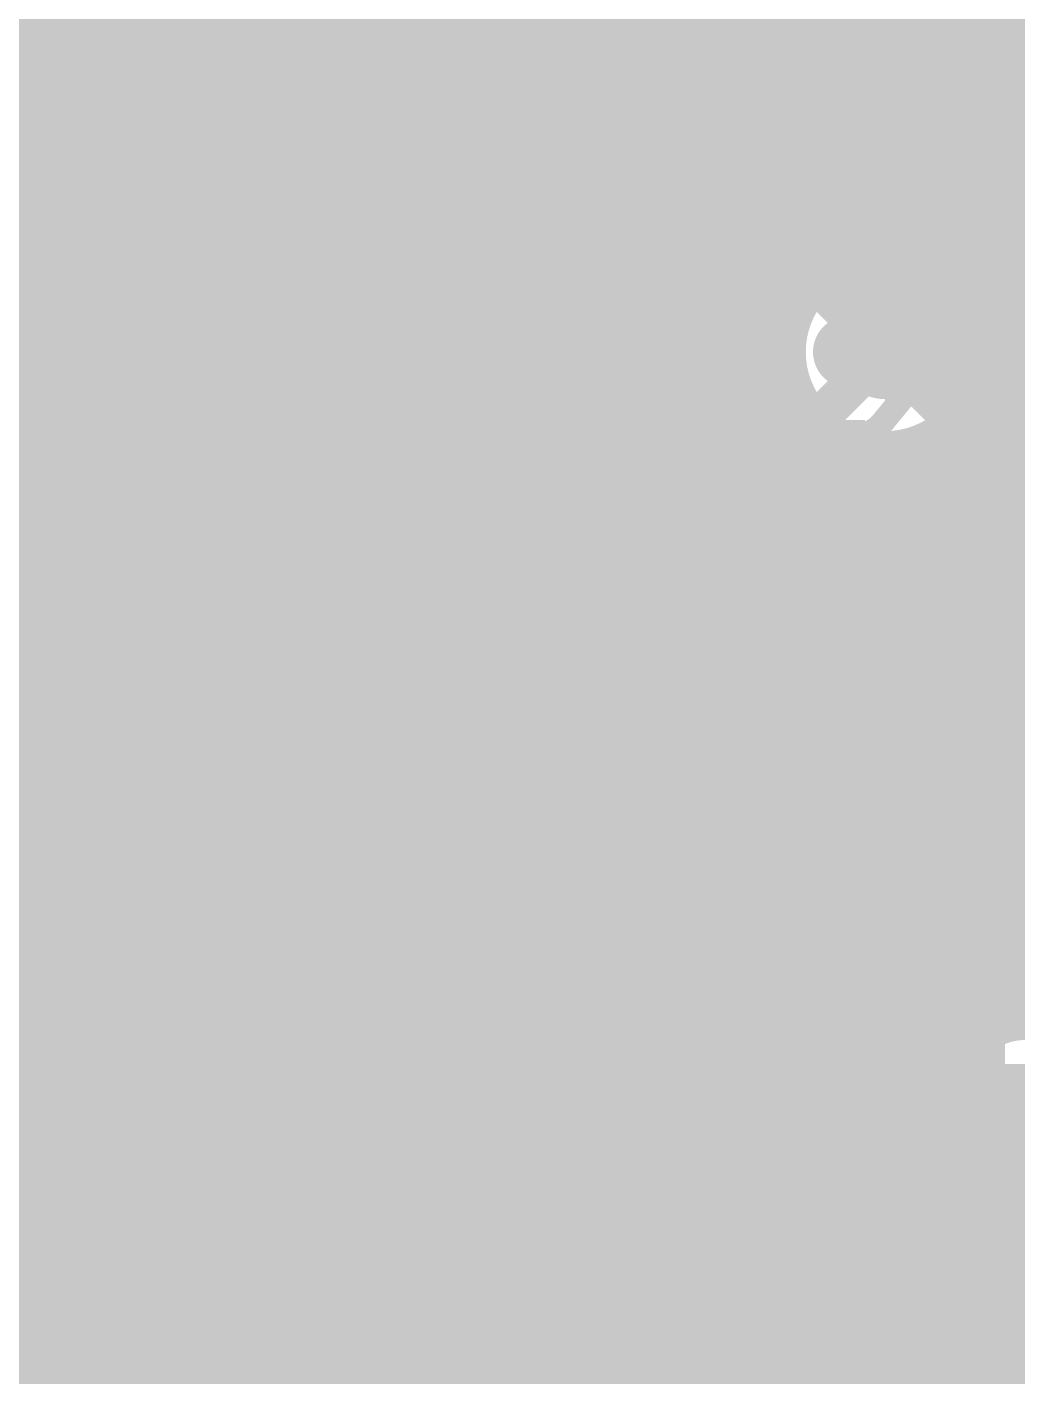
# Model space of a CAD drawing. Extents: x -3 to 92, y -53 to 125.
# Drawn here: x 25.67 to 31.95, y 45.69 to 54.26 of the extents above; entities that cross this region are included whole.
import ezdxf

# ---------------------------------------------------------------- set-up
doc = ezdxf.new("R2010")
doc.units = 0
doc.header["$MEASUREMENT"] = 0
doc.layers.get('0').update_dxf_attribs({"linetype": 'CONTINUOUS'})
for name, color, linetype in [('23-325-0_AST', 7, 'CONTINUOUS'), ('23-325-0_BOT', 7, 'CONTINUOUS'), ('23-325-0_DRD', 2, 'CONTINUOUS'), ('23-325-0_IN1', 4, 'CONTINUOUS'), ('23-325-0_IN2', 3, 'CONTINUOUS'), ('23-325-0_SMT', 10, 'CONTINUOUS'), ('23-325-0_SPT', 14, 'CONTINUOUS'), ('23-325-0_SST', 9, 'CONTINUOUS'), ('23-325-0_TOP', 12, 'CONTINUOUS'), ('THRUHOLE_TAP', 8, 'CONTINUOUS')]:
    doc.layers.add(name, color=color, linetype=linetype)

# ---------------------------------------------------------------- blocks, each defined once
blk = doc.blocks.new('ROUND_68')
at = {"const_width": 0.29972}
blk.add_lwpolyline([(-0.14986, 0, 1), (0.14986, 0, 1)], format="xyb", close=True, dxfattribs=at)
blk = doc.blocks.new('ROUND_78')
at = {"const_width": 0.29972}
blk.add_lwpolyline([(-0.14986, 0, 1), (0.14986, 0, 1)], format="xyb", close=True, dxfattribs=at)
blk = doc.blocks.new('RECTANGLE_7')
blk.add_solid([(0.4064, 0.4826), (0.4064, -0.4826), (-0.4064, 0.4826), (-0.4064, -0.4826)])
blk = doc.blocks.new('RECTANGLE_18')
blk.add_solid([(1.3716, 1.0795), (1.3716, -1.0795), (-1.3716, 1.0795), (-1.3716, -1.0795)])
blk = doc.blocks.new('ROUND_84')
at = {"const_width": 0.10033}
blk.add_lwpolyline([(-0.050164, 0, 1), (0.050164, 0, 1)], format="xyb", close=True, dxfattribs=at)

msp = doc.modelspace()

# ---------------------------------------------------------------- linework, layer by layer
at = {"layer": '23-325-0_AST', "const_width": 0.1524}
for points in [[(31.20644, 53.05044), (31.2166, 51.8922), (30.861, 51.4604), (27.6606, 51.4604), (27.2034, 51.9176), (27.21102, 59.0423), (31.20898, 59.0423), (31.20898, 57.404), (31.20644, 53.05044)], [(28.70454, 54.14518), (28.70454, 53.6702)], [(29.72054, 53.90642), (28.70454, 53.90642)], [(27.7495, 49.3395), (30.6705, 49.3395), (30.6705, 50.9778), (27.7495, 50.9778), (27.7495, 49.3395)], [(28.9687, 49.70526), (28.9687, 50.72126), (28.88488, 50.55108)], [(28.11526, 50.21326), (28.36926, 50.21326), (28.45308, 50.3809), (28.45308, 50.55108), (28.36926, 50.72126), (28.11526, 50.72126), (28.11526, 49.70526)], [(29.4005, 49.8729), (29.44368, 49.70526), (29.69768, 49.70526), (29.74086, 49.8729), (29.74086, 50.21326), (29.6545, 50.3809), (29.4005, 50.3809), (29.4005, 50.72126), (29.74086, 50.72126)], [(30.0863, 49.8729), (30.17266, 49.70526), (30.3403, 49.70526), (30.42666, 49.8729), (30.42666, 50.04308), (30.25648, 50.3809), (30.42666, 50.72126), (30.0863, 50.72126)], [(28.32608, 50.21326), (28.45308, 49.70526)], [(29.05506, 49.70526), (28.88488, 49.70526)], [(30.6705, 49.0855), (27.7495, 49.0855), (27.7495, 47.4472), (30.6705, 47.4472), (30.6705, 49.0855)], [(28.95854, 47.78756), (28.95854, 48.80356), (28.87472, 48.63592)], [(28.10256, 48.29556), (28.35656, 48.29556), (28.44292, 48.46574), (28.44292, 48.63592), (28.35656, 48.80356), (28.10256, 48.80356), (28.10256, 47.78756)], [(29.39034, 47.95774), (29.43352, 47.78756), (29.68752, 47.78756), (29.72816, 47.95774), (29.72816, 48.29556), (29.64434, 48.46574), (29.39034, 48.46574), (29.39034, 48.80356), (29.72816, 48.80356)], [(30.41396, 47.78756), (30.07614, 47.78756), (30.41396, 48.46574), (30.41396, 48.63592), (30.37332, 48.80356), (30.11932, 48.80356), (30.07614, 48.63592)], [(28.31592, 48.29556), (28.44292, 47.78756)], [(29.04236, 47.78756), (28.87472, 47.78756)], [(25.99182, 47.31258), (24.97582, 47.66818), (24.97582, 47.1932)], [(30.6705, 47.1805), (27.7495, 47.1805), (27.7495, 45.5422), (30.6705, 45.5422), (30.6705, 47.1805)], [(28.59532, 46.05274), (28.53436, 45.88256), (28.17876, 45.88256), (28.12034, 46.05274), (28.12034, 46.73092), (28.17876, 46.89856), (28.53436, 46.89856), (28.59532, 46.73092)], [(29.01696, 46.39056), (29.37256, 46.39056), (29.43352, 46.22292), (29.43352, 46.05274), (29.37256, 45.88256), (29.01696, 45.88256), (28.95854, 46.05274), (28.95854, 46.22292), (29.19476, 46.89856)], [(30.27172, 46.22292), (29.79674, 46.22292), (30.03296, 46.89856), (30.15234, 46.89856), (30.15234, 45.88256)], [(25.654, 46.41342), (25.82418, 46.41342), (25.99182, 46.47438), (25.99182, 46.7106), (25.82418, 46.76902), (24.97582, 46.76902)]]:
    msp.add_lwpolyline(points, dxfattribs=at)
at = {"layer": '23-325-0_BOT'}
for points, const_width in [([(31.115, 52.197), (31.115, 61.722), (33.02, 63.627), (33.02, 71.12)], 0.635), ([(38.1, 61.595), (36.703, 62.992), (35.052, 62.992), (32.258, 60.198), (32.258, 50.673), (30.607, 49.022), (30.607, 41.021), (29.845, 40.259)], 0.254), ([(30.4673, 61.722), (30.4673, 52.197)], 0.254), ([(30.3022, 61.6585), (30.3022, 49.36236)], 0.254), ([(31.242, 40.513), (31.242, 48.895), (32.766, 50.419), (32.766, 58.801), (35.56, 61.595)], 0.254), ([(30.0736, 61.4299), (30.0736, 46.101)], 0.254), ([(31.7627, 61.45276), (31.7627, 52.197)], 0.254), ([(29.845, 61.2013), (29.845, 46.101)], 0.254), ([(29.6164, 60.9727), (29.6164, 46.101)], 0.254), ([(29.3878, 60.7441), (29.3878, 46.101)], 0.254), ([(29.1592, 60.5155), (29.1592, 46.101)], 0.254), ([(28.9306, 60.2869), (28.9306, 46.101)], 0.254), ([(31.8008, 60.198), (31.8008, 50.86096)], 0.254), ([(28.702, 60.0583), (28.702, 46.101)], 0.254), ([(28.4734, 59.8297), (28.4734, 46.101)], 0.254), ([(28.2448, 59.6011), (28.2448, 47.45736)], 0.254), ([(28.0162, 59.3725), (28.0162, 47.70374)], 0.254), ([(27.7876, 59.1439), (27.7876, 47.7901)], 0.254), ([(35.56, 59.055), (34.036, 59.055), (33.274, 58.293), (33.274, 50.165), (31.75, 48.641), (31.75, 40.894), (31.877, 40.767), (31.877, 40.005)], 0.254), ([(27.559, 58.9153), (27.559, 47.78502)], 0.254), ([(27.3304, 58.6867), (27.3304, 47.6885)], 0.254), ([(27.1018, 58.4581), (27.1018, 47.40402)], 0.254), ([(26.8732, 58.2295), (26.8732, 46.101)], 0.254), ([(26.6446, 58.0009), (26.6446, 46.101)], 0.254), ([(26.416, 57.7723), (26.416, 46.101)], 0.254), ([(26.1874, 57.5437), (26.1874, 46.101)], 0.254), ([(25.9588, 57.3151), (25.9588, 46.101)], 0.254), ([(25.7302, 57.0865), (25.7302, 46.101)], 0.254), ([(30.4673, 54.1782), (25.2603, 54.1782)], 0.254), ([(31.8008, 54.1782), (31.7627, 54.1782)], 0.254), ([(30.4673, 53.9496), (23.40356, 53.9496)], 0.254), ([(31.8008, 53.9496), (31.7627, 53.9496)], 0.254), ([(30.4673, 53.721), (23.40102, 53.721)], 0.254), ([(31.8008, 53.721), (31.7627, 53.721)], 0.254), ([(30.4673, 53.4924), (23.35022, 53.4924)], 0.254), ([(31.8008, 53.4924), (31.7627, 53.4924)], 0.254), ([(30.4673, 53.2638), (23.23846, 53.2638)], 0.254), ([(31.8008, 53.2638), (31.7627, 53.2638)], 0.254), ([(30.4673, 53.0352), (23.04288, 53.0352)], 0.254), ([(31.8008, 53.0352), (31.7627, 53.0352)], 0.254), ([(30.4673, 52.8066), (22.62632, 52.8066)], 0.254), ([(31.8008, 52.8066), (31.7627, 52.8066)], 0.254), ([(30.4673, 52.578), (19.7104, 52.578)], 0.254), ([(31.8008, 52.578), (31.7627, 52.578)], 0.254), ([(30.4673, 52.3494), (19.939, 52.3494)], 0.254), ([(31.8008, 52.3494), (31.7627, 52.3494)], 0.254), ([(30.47238, 52.1208), (20.1676, 52.1208)], 0.254), ([(31.8008, 52.1208), (31.75762, 52.1208)], 0.254), ([(30.5435, 51.8922), (20.3962, 51.8922)], 0.254), ([(30.5308, 51.9176), (30.5308, 49.59096)], 0.254), ([(31.8008, 51.8922), (31.6865, 51.8922)], 0.254), ([(31.6738, 51.86934), (31.6738, 50.73396)], 0.254), ([(30.7467, 51.6636), (20.6248, 51.6636)], 0.254), ([(30.7594, 51.65598), (30.7594, 49.81956)], 0.254), ([(31.4452, 51.6382), (31.4452, 50.50536)], 0.254), ([(31.8008, 51.6636), (31.48076, 51.6636)], 0.254), ([(30.988, 51.562), (30.988, 50.04816)], 0.254), ([(31.2166, 51.55692), (31.2166, 50.27676)], 0.254), ([(31.8008, 51.435), (20.84324, 51.435)], 0.254), ([(31.8008, 51.2064), (20.94992, 51.2064)], 0.254), ([(31.8008, 50.9778), (20.9677, 50.9778)], 0.254), ([(31.8008, 50.86096), (30.28696, 49.34966)], 0.254), ([(31.6865, 50.7492), (20.9677, 50.7492)], 0.254), ([(31.4579, 50.5206), (20.9677, 50.5206)], 0.254), ([(31.2293, 50.292), (20.9677, 50.292)], 0.254), ([(31.0007, 50.0634), (22.26564, 50.0634)], 0.254), ([(30.7721, 49.8348), (22.85492, 49.8348)], 0.254), ([(30.5435, 49.6062), (23.05304, 49.6062)], 0.254), ([(30.3149, 49.3776), (23.15972, 49.3776)], 0.254), ([(30.16758, 49.149), (23.2029, 49.149)], 0.254), ([(30.1498, 49.022), (30.1498, 46.101)], 0.254), ([(30.1498, 48.9204), (23.1902, 48.9204)], 0.254), ([(30.1498, 48.6918), (23.12162, 48.6918)], 0.254), ([(30.1498, 48.4632), (22.98192, 48.4632)], 0.254), ([(30.1498, 48.2346), (22.71268, 48.2346)], 0.254), ([(30.1498, 48.006), (22.55774, 48.006)], 0.254), ([(27.52598, 47.7774), (22.91842, 47.7774)], 0.254), ([(30.1498, 47.7774), (27.84348, 47.7774)], 0.254), ([(27.18308, 47.5488), (23.08606, 47.5488)], 0.254), ([(30.1498, 47.5488), (28.18638, 47.5488)], 0.254), ([(27.07386, 47.3202), (23.17496, 47.3202)], 0.254), ([(30.1498, 47.3202), (28.2956, 47.3202)], 0.254), ([(27.06116, 47.0916), (23.2029, 47.0916)], 0.254), ([(30.1498, 47.0916), (28.31084, 47.0916)], 0.254), ([(27.1018, 46.93158), (27.1018, 46.101)], 0.254), ([(27.13482, 46.863), (23.1775, 46.863)], 0.254), ([(30.1498, 46.863), (28.23718, 46.863)], 0.254), ([(28.2448, 46.8757), (28.2448, 46.101)], 0.254), ([(27.3304, 46.6471), (27.3304, 46.101)], 0.254), ([(27.35072, 46.6344), (23.09368, 46.6344)], 0.254), ([(28.0162, 46.63186), (28.0162, 46.101)], 0.254), ([(30.1498, 46.6344), (28.02128, 46.6344)], 0.254), ([(27.559, 46.55058), (27.559, 46.101)], 0.254), ([(27.7876, 46.5455), (27.7876, 46.101)], 0.254), ([(30.1498, 46.4058), (22.93112, 46.4058)], 0.254), ([(30.1498, 46.1772), (22.5933, 46.1772)], 0.254), ([(30.1498, 46.101), (20.9677, 46.101)], 0.254)]:
    msp.add_lwpolyline(points, dxfattribs=dict(at, const_width=const_width))
at = {"layer": '23-325-0_BOT', "const_width": 0.254}
for points in [[(30.4673, 52.197, 0.4142136), (31.115, 51.5493)], [(31.115, 51.5493, 0.4142136), (31.7627, 52.197)], [(30.28442, 49.34458, 0.1989124), (30.1508, 49.022)], [(30.28442, 49.34458, 0.1989124), (30.1508, 49.022)], [(27.686, 47.79772, 0.4142136), (27.05608, 47.1678)], [(28.31592, 47.1678, 0.4142136), (27.686, 47.79772)], [(27.05608, 47.1678, 0.4142136), (27.686, 46.53788)], [(27.686, 46.53788, 0.4142136), (28.31592, 47.1678)]]:
    msp.add_lwpolyline(points, format="xyb", dxfattribs=at)
at = {"layer": '23-325-0_DRD', "const_width": 0.254}
for points in [[(31.75, 52.832), (30.48, 51.562)], [(31.75, 51.562), (30.48, 52.832)], [(28.321, 47.8028), (27.051, 46.5328)], [(28.321, 46.5328), (27.051, 47.8028)]]:
    msp.add_lwpolyline(points, dxfattribs=at)
at = {"layer": '23-325-0_IN1', "const_width": 0.254}
for points in [[(31.877, 100.21062), (31.877, 47.93742)], [(31.6484, 100.02012), (31.6484, 52.53228)], [(31.4198, 99.95662), (31.4198, 52.74818)], [(31.1912, 88.84666), (31.1912, 52.82184)], [(30.9626, 88.69426), (30.9626, 52.8066)], [(30.734, 78.11262), (30.734, 52.69738)], [(30.5054, 77.92212), (30.5054, 52.35448)], [(30.0482, 77.88148), (30.0482, 40.8559)], [(30.2768, 77.85862), (30.2768, 40.7162)], [(25.9334, 75.565), (25.9334, -4.572)], [(26.162, 75.51928), (26.162, -4.572)], [(28.448, 75.51928), (28.448, 34.63798)], [(25.7048, 75.25766), (25.7048, -4.572)], [(26.3906, 75.2348), (26.3906, -4.572)], [(28.2194, 75.2348), (28.2194, 34.7472)], [(26.6192, 75.05954), (26.6192, 15.1892)], [(27.9908, 75.05954), (27.9908, 34.76244)], [(26.8478, 74.95032), (26.8478, 15.3289)], [(27.7622, 74.95032), (27.7622, 34.68878)], [(27.0764, 74.88936), (27.0764, 15.36192)], [(27.305, 74.86904), (27.305, 15.30858)], [(27.5336, 74.88936), (27.5336, 34.47288)], [(29.8196, 55.21198), (29.8196, 40.88892)], [(28.6766, 55.03672), (28.6766, 34.29508)], [(29.591, 54.86908), (29.591, 40.83558)], [(28.9052, 54.82082), (28.9052, 32.03194)], [(29.1338, 54.74716), (29.1338, 31.78556)], [(29.3624, 54.75986), (29.3624, 40.66286)], [(46.99762, 54.1782), (25.2603, 54.1782)], [(47.06112, 53.9496), (23.40356, 53.9496)], [(43.18762, 53.721), (23.40102, 53.721)], [(42.99712, 53.4924), (23.35022, 53.4924)], [(42.93362, 53.2638), (23.23846, 53.2638)], [(42.95648, 53.0352), (23.04288, 53.0352)], [(30.95498, 52.8066), (22.62632, 52.8066)], [(43.0784, 52.8066), (31.27248, 52.8066)], [(30.61208, 52.578), (19.11858, 52.578)], [(71.25208, 52.578), (31.61538, 52.578)], [(30.50286, 52.3494), (18.94586, 52.3494)], [(71.14286, 52.3494), (31.7246, 52.3494)], [(30.49016, 52.1208), (5.63626, 52.1208)], [(71.13016, 52.1208), (31.73984, 52.1208)], [(30.5054, 52.03698), (30.5054, -4.572)], [(30.56382, 51.8922), (4.04622, 51.8922)], [(38.65372, 51.8922), (31.66618, 51.8922)], [(31.6484, 51.86172), (31.6484, 47.78502)], [(30.77972, 51.6636), (4.3307, 51.6636)], [(30.734, 51.69408), (30.734, 40.88384)], [(31.4198, 51.64582), (31.4198, 41.11752)], [(38.43782, 51.6636), (31.45028, 51.6636)], [(30.9626, 51.58486), (30.9626, 41.07688)], [(31.1912, 51.57216), (31.1912, 41.14038)], [(38.36416, 51.435), (4.42722, 51.435)], [(38.37686, 51.2064), (4.4323, 51.2064)], [(38.48608, 50.9778), (4.34594, 50.9778)], [(38.82898, 50.7492), (4.09956, 50.7492)], [(38.9128, 50.5206), (-2.413, 50.5206)], [(39.37, 50.546), (39.37, 47.498), (32.004, 47.498)], [(38.9128, 50.292), (-2.413, 50.292)], [(38.9128, 50.0634), (22.26564, 50.0634)], [(38.9128, 49.8348), (22.85492, 49.8348)], [(38.9128, 49.6062), (23.05304, 49.6062)], [(38.9128, 49.3776), (23.15972, 49.3776)], [(38.9128, 49.149), (23.2029, 49.149)], [(38.9128, 48.9204), (23.1902, 48.9204)], [(38.9128, 48.6918), (23.12162, 48.6918)], [(38.9128, 48.4632), (22.98192, 48.4632)], [(38.9128, 48.2346), (22.71268, 48.2346)], [(38.9128, 48.006), (22.55774, 48.006)], [(38.9128, 47.9552), (32.004, 47.9552)], [(31.64078, 47.7774), (22.91842, 47.7774)], [(31.54934, 47.5488), (23.08606, 47.5488)], [(31.5468, 47.498), (31.5468, 41.06418)], [(32.004, 47.498), (32.004, 40.62222)], [(31.5468, 47.3202), (23.17496, 47.3202)], [(45.974, 47.2694), (32.004, 47.2694)], [(31.5468, 47.0916), (23.2029, 47.0916)], [(32.8549, 47.0408), (32.004, 47.0408)], [(31.5468, 46.863), (23.1775, 46.863)], [(32.61106, 46.8122), (32.004, 46.8122)], [(31.5468, 46.6344), (23.09368, 46.6344)], [(32.5247, 46.5836), (32.004, 46.5836)], [(31.5468, 46.4058), (22.93112, 46.4058)], [(32.52978, 46.355), (32.004, 46.355)], [(31.5468, 46.1772), (22.5933, 46.1772)], [(32.6263, 46.1264), (32.004, 46.1264)], [(31.5468, 45.9486), (23.20544, 45.9486)], [(32.91078, 45.8978), (32.004, 45.8978)], [(31.5468, 45.72), (23.20544, 45.72)], [(35.71748, 45.6692), (32.004, 45.6692)]]:
    msp.add_lwpolyline(points, dxfattribs=at)
for points in [[(31.115, 52.82692, 0.4142136), (30.48508, 52.197)], [(31.74492, 52.197, 0.4142136), (31.115, 52.82692)], [(30.48508, 52.197, 0.4142136), (31.115, 51.56708)], [(31.115, 51.56708, 0.4142136), (31.74492, 52.197)], [(32.004, 47.9552, 0.4142136), (31.5468, 47.498)]]:
    msp.add_lwpolyline(points, format="xyb", dxfattribs=at)
at = {"layer": '23-325-0_IN2'}
for points, const_width in [([(15.24, 54.229), (18.796, 54.229), (20.701, 52.324), (25.273, 52.324), (26.162, 53.213), (43.561, 53.213)], 0.254), ([(71.755, 52.197), (31.115, 52.197)], 0.635), ([(23.749, 44.45), (25.781, 46.482), (33.147, 46.482)], 0.254)]:
    msp.add_lwpolyline(points, dxfattribs=dict(at, const_width=const_width))
at = {"layer": '23-325-0_SST', "const_width": 0.1524}
for points in [[(31.20644, 53.05044), (31.20898, 57.404), (31.20898, 59.0423), (27.21102, 59.0423), (27.2034, 51.9176), (27.6606, 51.4604), (30.861, 51.4604), (31.2166, 51.8922), (31.20644, 53.05044)], [(31.01086, 52.28336), (30.7594, 52.28336)], [(30.8356, 52.33924), (30.8356, 52.05222)], [(30.97276, 52.32146), (30.97276, 52.07)], [(31.02864, 52.1462), (30.74162, 52.1462)], [(31.115, 51.7652), (31.0134, 51.6636)], [(31.115, 51.7652), (31.0642, 51.7144)], [(30.988, 51.689), (27.4828, 51.689), (27.6606, 51.5112)], [(27.5844, 51.689), (27.5844, 51.5874)], [(27.72156, 51.689), (27.72156, 51.5112)], [(27.85872, 51.689), (27.85872, 51.5112)], [(27.99588, 51.689), (27.99588, 51.5112)], [(28.13304, 51.689), (28.13304, 51.5112)], [(28.2702, 51.689), (28.2702, 51.5112)], [(28.40736, 51.689), (28.40736, 51.5112)], [(28.54452, 51.689), (28.54452, 51.5112)], [(28.68168, 51.689), (28.68168, 51.5112)], [(28.81884, 51.689), (28.81884, 51.5112)], [(28.956, 51.689), (28.956, 51.5112)], [(29.09316, 51.689), (29.09316, 51.5112)], [(29.23032, 51.689), (29.23032, 51.5112)], [(29.36748, 51.689), (29.36748, 51.5112)], [(29.50464, 51.689), (29.50464, 51.5112)], [(29.6418, 51.689), (29.6418, 51.5112)], [(29.77896, 51.689), (29.77896, 51.5112)], [(29.91612, 51.689), (29.91612, 51.5112)], [(30.05328, 51.689), (30.05328, 51.5112)], [(30.19044, 51.689), (30.19044, 51.5112)], [(30.3276, 51.689), (30.3276, 51.5112)], [(30.46476, 51.689), (30.46476, 51.5112)], [(30.60192, 51.689), (30.60192, 51.5112)], [(30.73908, 51.689), (30.73908, 51.5112)], [(30.988, 51.6636), (30.861, 51.5112)], [(30.87624, 51.689), (30.87624, 51.52898)], [(31.0642, 51.7144), (30.988, 51.6636)], [(30.988, 51.689), (31.0134, 51.6636)], [(30.94482, 51.6128), (27.559, 51.6128)], [(30.861, 51.5112), (27.6606, 51.5112)], [(27.7495, 49.3395), (30.6705, 49.3395), (30.6705, 50.9778), (27.7495, 50.9778), (27.7495, 49.3395)], [(25.91308, 49.5554), (25.91308, 50.5714), (25.7937, 50.40376)], [(26.39568, 49.72558), (26.4541, 49.5554), (26.8097, 49.5554), (26.87066, 49.72558), (26.87066, 50.0634), (26.75128, 50.23358), (26.39568, 50.23358), (26.39568, 50.5714), (26.87066, 50.5714)], [(27.23388, 49.72558), (27.35326, 49.5554), (27.58948, 49.5554), (27.70886, 49.72558), (27.70886, 49.89576), (27.4701, 50.23358), (27.70886, 50.5714), (27.23388, 50.5714)], [(26.03246, 49.5554), (25.7937, 49.5554)], [(32.48406, 48.9839), (31.46806, 49.3395), (31.46806, 48.86706)], [(30.6705, 49.0855), (27.7495, 49.0855), (27.7495, 47.4472), (30.6705, 47.4472), (30.6705, 49.0855)], [(25.88514, 47.68342), (25.88514, 48.69942), (25.76576, 48.52924)], [(26.36774, 47.85106), (26.42616, 47.68342), (26.78176, 47.68342), (26.84272, 47.85106), (26.84272, 48.19142), (26.72334, 48.35906), (26.36774, 48.35906), (26.36774, 48.69942), (26.84272, 48.69942)], [(27.68092, 47.68342), (27.20594, 47.68342), (27.68092, 48.35906), (27.68092, 48.52924), (27.61996, 48.69942), (27.26436, 48.69942), (27.20594, 48.52924)], [(32.31642, 48.02886), (32.48406, 48.08728), (32.48406, 48.44288), (32.31642, 48.5013), (31.97606, 48.5013), (31.80842, 48.38446), (31.80842, 48.02886), (31.46806, 48.02886), (31.46806, 48.5013)], [(26.00452, 47.68342), (25.76576, 47.68342)], [(32.31642, 47.6631), (32.48406, 47.60468), (32.48406, 47.24908), (32.31642, 47.19066), (31.63824, 47.19066), (31.46806, 47.24908), (31.46806, 47.60468), (31.63824, 47.6631)], [(30.6705, 47.1805), (27.7495, 47.1805), (27.7495, 45.5422), (30.6705, 45.5422), (30.6705, 47.1805)], [(25.66416, 46.07306), (25.60574, 45.90542), (25.25014, 45.90542), (25.19172, 46.07306), (25.19172, 46.75124), (25.25014, 46.92142), (25.60574, 46.92142), (25.66416, 46.75124)], [(26.08834, 46.41342), (26.44394, 46.41342), (26.50236, 46.24324), (26.50236, 46.07306), (26.44394, 45.90542), (26.08834, 45.90542), (26.02992, 46.07306), (26.02992, 46.24324), (26.26614, 46.92142)], [(27.34056, 46.24324), (26.86812, 46.24324), (27.10434, 46.92142), (27.22372, 46.92142), (27.22372, 45.90542)]]:
    msp.add_lwpolyline(points, dxfattribs=at)
for points in [[(30.8864, 52.3494, 0.4142136), (30.734, 52.197)], [(31.0388, 52.197, 0.4142136), (30.8864, 52.3494)], [(30.734, 52.197, 0.4142136), (30.8864, 52.0446)], [(30.8864, 52.0446, 0.4142136), (31.0388, 52.197)]]:
    msp.add_lwpolyline(points, format="xyb", dxfattribs=at)
at = {"layer": '23-325-0_TOP'}
for points, const_width in [([(31.877, 69.31406), (31.877, 54.102)], 0.254), ([(31.6484, 69.08546), (31.6484, 54.102)], 0.254), ([(31.4198, 68.85686), (31.4198, 54.102)], 0.254), ([(36.56076, 68.58), (36.56076, 67.29476), (33.655, 64.389), (33.655, 54.102), (32.5882, 53.0352), (29.21, 53.0352)], 0.635), ([(31.1912, 68.62826), (31.1912, 54.102)], 0.254), ([(30.9626, 68.39966), (30.9626, 54.102)], 0.254), ([(25.7048, 67.2973), (25.7048, 54.102)], 0.254), ([(25.9334, 67.2973), (25.9334, 54.102)], 0.254), ([(26.162, 67.2973), (26.162, 54.102)], 0.254), ([(26.3906, 67.2973), (26.3906, 54.102)], 0.254), ([(26.6192, 67.2973), (26.6192, 54.102)], 0.254), ([(26.8478, 67.2973), (26.8478, 54.102)], 0.254), ([(27.0764, 67.2973), (27.0764, 54.102)], 0.254), ([(27.305, 67.2973), (27.305, 54.102)], 0.254), ([(29.9212, 50.165), (35.052, 50.165), (38.1, 53.213), (38.1, 56.515)], 0.254), ([(27.5082, 54.4449), (27.5082, 54.102)], 0.254), ([(30.9118, 54.4449), (30.9118, 54.102)], 0.254), ([(27.5082, 54.1782), (25.527, 54.1782)], 0.254), ([(27.5082, 54.102), (25.527, 54.102)], 0.254), ([(32.81426, 54.1782), (30.9118, 54.1782)], 0.254), ([(32.73806, 54.102), (30.9118, 54.102)], 0.254), ([(27.05354, 53.594), (23.495, 53.594)], 0.254), ([(25.7048, 53.594), (25.7048, 52.2732)], 0.254), ([(25.9334, 53.594), (25.9334, 52.5018)], 0.254), ([(26.162, 53.594), (26.162, 52.7304)], 0.254), ([(26.3906, 53.594), (26.3906, 52.959)], 0.254), ([(26.6192, 53.594), (26.6192, 53.1876)], 0.254), ([(26.8478, 53.594), (26.8478, 53.4162)], 0.254), ([(26.9494, 53.5178), (23.35784, 53.5178)], 0.254), ([(26.91638, 53.48478), (25.07488, 51.64582)], 0.254), ([(26.71826, 53.2892), (23.25624, 53.2892)], 0.254), ([(29.21, 53.0352), (27.3812, 53.0352), (25.527, 51.181), (25.527, 47.752), (22.86, 45.085), (22.225, 45.085)], 0.635), ([(26.48966, 53.0606), (23.07082, 53.0606)], 0.254), ([(26.26106, 52.832), (22.70252, 52.832)], 0.254), ([(26.03246, 52.6034), (19.8882, 52.6034)], 0.254), ([(32.5882, 52.3875), (31.71444, 52.3875)], 0.254), ([(31.877, 52.3875), (31.877, 50.6222)], 0.254), ([(25.80386, 52.3748), (19.8882, 52.3748)], 0.254), ([(36.6141, 52.3748), (31.71952, 52.3748)], 0.254), ([(27.5082, 52.24526), (26.1747, 50.91176)], 0.254), ([(27.5082, 52.24526), (27.5082, 51.6255)], 0.254), ([(25.57526, 52.1462), (19.8882, 52.1462)], 0.254), ([(27.5082, 52.1462), (27.4066, 52.1462)], 0.254), ([(36.3855, 52.1462), (31.74238, 52.1462)], 0.254), ([(27.305, 52.04206), (27.305, 40.59936)], 0.254), ([(27.5082, 51.9176), (27.178, 51.9176)], 0.254), ([(36.1569, 51.9176), (31.67888, 51.9176)], 0.254), ([(27.0764, 51.81346), (27.0764, 43.1419)], 0.254), ([(31.6484, 51.86172), (31.6484, 50.6222)], 0.254), ([(27.5082, 51.689), (26.9494, 51.689)], 0.254), ([(30.85084, 51.6255), (27.5082, 51.6255)], 0.254), ([(27.5336, 51.6255), (27.5336, 40.70858)], 0.254), ([(27.7622, 51.6255), (27.7622, 40.7162)], 0.254), ([(27.9908, 51.6255), (27.9908, 50.9778)], 0.254), ([(28.2194, 51.6255), (28.2194, 50.9778)], 0.254), ([(28.448, 51.6255), (28.448, 50.9778)], 0.254), ([(28.6766, 51.6255), (28.6766, 50.9778)], 0.254), ([(28.9052, 51.6255), (28.9052, 50.9778)], 0.254), ([(29.1338, 51.6255), (29.1338, 50.9778)], 0.254), ([(29.3624, 51.6255), (29.3624, 50.9778)], 0.254), ([(29.591, 51.6255), (29.591, 50.9778)], 0.254), ([(29.8196, 51.6255), (29.8196, 50.9778)], 0.254), ([(30.0482, 51.6255), (30.0482, 50.9778)], 0.254), ([(30.2768, 51.6255), (30.2768, 50.9778)], 0.254), ([(30.5054, 51.6255), (30.5054, 50.9778)], 0.254), ([(30.734, 51.6255), (30.734, 50.6222)], 0.254), ([(31.4198, 51.64582), (31.4198, 50.6222)], 0.254), ([(35.9283, 51.689), (31.48584, 51.689)], 0.254), ([(26.8478, 51.58486), (26.8478, 43.1419)], 0.254), ([(30.9626, 51.58486), (30.9626, 50.6222)], 0.254), ([(31.1912, 51.57216), (31.1912, 50.6222)], 0.254), ([(35.6997, 51.4604), (26.7208, 51.4604)], 0.254), ([(26.6192, 51.35626), (26.6192, 43.1419)], 0.254), ([(35.4711, 51.2318), (26.4922, 51.2318)], 0.254), ([(26.3906, 51.12766), (26.3906, 43.1419)], 0.254), ([(35.2425, 51.0032), (26.2636, 51.0032)], 0.254), ([(27.7622, 50.9778), (27.7622, 49.3522)], 0.254), ([(29.1846, 50.9778), (27.7622, 50.9778)], 0.254), ([(29.2354, 50.9778), (29.1846, 50.9778)], 0.254), ([(30.6578, 50.9778), (29.2354, 50.9778)], 0.254), ([(30.6578, 50.9778), (30.6578, 50.6222)], 0.254), ([(26.1747, 50.91176), (26.1747, 47.752)], 0.254), ([(27.7622, 50.7746), (26.1747, 50.7746)], 0.254), ([(35.0139, 50.7746), (30.6578, 50.7746)], 0.254), ([(34.8615, 50.6222), (30.6578, 50.6222)], 0.254), ([(27.7622, 50.546), (26.1747, 50.546)], 0.254), ([(27.7622, 50.3174), (26.1747, 50.3174)], 0.254), ([(28.4988, 50.165), (28.4988, 48.26)], 0.254), ([(27.7622, 50.0888), (26.1747, 50.0888)], 0.254), ([(27.7622, 49.8602), (26.1747, 49.8602)], 0.254), ([(30.6578, 49.7078), (30.6578, 49.3522)], 0.254), ([(35.052, 49.7078), (30.6578, 49.7078)], 0.254), ([(30.734, 49.7078), (30.734, 48.39716)], 0.254), ([(30.9626, 49.7078), (30.9626, 48.16856)], 0.254), ([(31.1912, 49.7078), (31.1912, 48.006)], 0.254), ([(31.4198, 49.7078), (31.4198, 48.006)], 0.254), ([(31.6484, 49.7078), (31.6484, 48.006)], 0.254), ([(31.877, 49.7078), (31.877, 48.006)], 0.254), ([(27.7622, 49.6316), (26.1747, 49.6316)], 0.254), ([(32.8422, 49.6316), (30.6578, 49.6316)], 0.254), ([(27.7622, 49.403), (26.1747, 49.403)], 0.254), ([(32.8422, 49.403), (30.6578, 49.403)], 0.254), ([(28.0416, 49.3522), (27.7622, 49.3522)], 0.254), ([(27.9908, 49.3522), (27.9908, 49.0728)], 0.254), ([(28.0416, 49.3522), (28.0416, 49.0728)], 0.254), ([(29.1846, 49.3522), (28.956, 49.3522)], 0.254), ([(28.956, 49.3522), (28.956, 49.0728)], 0.254), ([(29.1338, 49.3522), (29.1338, 49.0728)], 0.254), ([(29.2354, 49.3522), (29.1846, 49.3522)], 0.254), ([(30.6578, 49.3522), (29.2354, 49.3522)], 0.254), ([(29.3624, 49.3522), (29.3624, 49.0728)], 0.254), ([(29.591, 49.3522), (29.591, 49.0728)], 0.254), ([(29.8196, 49.3522), (29.8196, 49.0728)], 0.254), ([(30.0482, 49.3522), (30.0482, 49.0728)], 0.254), ([(30.2768, 49.3522), (30.2768, 49.0728)], 0.254), ([(30.5054, 49.3522), (30.5054, 49.0728)], 0.254), ([(28.0416, 49.1744), (26.1747, 49.1744)], 0.254), ([(32.8422, 49.1744), (28.956, 49.1744)], 0.254), ([(27.7622, 49.0728), (27.7622, 47.4472)], 0.254), ([(28.0416, 49.0728), (27.7622, 49.0728)], 0.254), ([(29.1846, 49.0728), (28.956, 49.0728)], 0.254), ([(29.2354, 49.0728), (29.1846, 49.0728)], 0.254), ([(30.6578, 49.0728), (29.2354, 49.0728)], 0.254), ([(30.6578, 49.0728), (30.6578, 48.47336)], 0.254), ([(27.7622, 48.9458), (26.1747, 48.9458)], 0.254), ([(32.8422, 48.9458), (30.6578, 48.9458)], 0.254), ([(27.7622, 48.7172), (26.1747, 48.7172)], 0.254), ([(32.8422, 48.7172), (30.6578, 48.7172)], 0.254), ([(27.7622, 48.4886), (26.1747, 48.4886)], 0.254), ([(32.8422, 48.4886), (30.6578, 48.4886)], 0.254), ([(30.6578, 48.47336), (31.12516, 48.006)], 0.254), ([(27.7622, 48.26), (26.1747, 48.26)], 0.254), ([(28.4988, 48.26), (28.4988, 47.7774), (29.9212, 46.355)], 0.254), ([(33.655, 47.5488), (30.9372, 47.5488), (30.226, 48.26), (29.9212, 48.26)], 0.254), ([(32.8422, 48.26), (30.87116, 48.26)], 0.254), ([(27.7622, 48.0314), (26.1747, 48.0314)], 0.254), ([(32.8422, 48.0314), (31.09976, 48.0314)], 0.254), ([(32.8422, 48.006), (31.12516, 48.006)], 0.254), ([(27.7622, 47.8028), (26.1747, 47.8028)], 0.254), ([(26.162, 47.625), (26.162, 43.1419)], 0.254), ([(27.7622, 47.5742), (26.1493, 47.5742)], 0.254), ([(28.1813, 47.4472), (27.7622, 47.4472)], 0.254), ([(27.9908, 47.4472), (27.9908, 47.1678)], 0.254), ([(28.1813, 47.4472), (28.4607, 47.1678)], 0.254), ([(28.2829, 47.3456), (26.02992, 47.3456)], 0.254), ([(28.2194, 47.4091), (28.2194, 47.1678)], 0.254), ([(25.97658, 47.28718), (23.76932, 45.07992)], 0.254), ([(25.9334, 47.24146), (25.9334, 43.1419)], 0.254), ([(28.4988, 46.355), (27.686, 47.1678)], 0.254), ([(27.7622, 47.1678), (27.7622, 45.5422)], 0.254), ([(28.4607, 47.1678), (27.7622, 47.1678)], 0.254), ([(27.7622, 47.117), (25.8064, 47.117)], 0.254), ([(25.7048, 47.01286), (25.7048, 43.1419)], 0.254), ([(27.7622, 46.8884), (25.5778, 46.8884)], 0.254), ([(27.7622, 46.6598), (25.3492, 46.6598)], 0.254), ([(27.7622, 46.4312), (25.1206, 46.4312)], 0.254), ([(27.7622, 46.355), (28.4988, 46.355)], 0.254), ([(28.4988, 45.5422), (28.4988, 46.355)], 0.254), ([(29.9212, 46.355), (32.09544, 44.18076), (33.5788, 44.18076)], 0.254), ([(27.7622, 46.2026), (24.892, 46.2026)], 0.254), ([(27.7622, 45.974), (24.6634, 45.974)], 0.254), ([(27.7622, 45.7454), (24.4348, 45.7454)], 0.254)]:
    msp.add_lwpolyline(points, dxfattribs=dict(at, const_width=const_width))
at = {"layer": '23-325-0_TOP', "const_width": 0.254}
for points in [[(27.05354, 53.594, 0.0638536), (26.92315, 53.49325)], [(31.74492, 52.197, 0.077078), (31.71533, 52.38778)], [(31.115, 51.56708, 0.4142136), (31.74492, 52.197)], [(30.85084, 51.6255, 0.1086676), (31.115, 51.5674)], [(25.9842, 47.2948, 0.1989124), (26.17358, 47.752)]]:
    msp.add_lwpolyline(points, format="xyb", dxfattribs=at)

# ---------------------------------------------------------------- block references
at = {"layer": '23-325-0_BOT'}
for name, p in [('ROUND_68', (31.115, 52.197)), ('ROUND_78', (27.686, 47.1678))]:
    msp.add_blockref(name, p, dxfattribs=at)
at = {"layer": '23-325-0_IN1'}
for p in [(31.115, 52.197), (27.686, 47.1678)]:
    msp.add_blockref('ROUND_78', p, dxfattribs=at)
at = {"layer": '23-325-0_IN2'}
for name, p in [('ROUND_68', (31.115, 52.197)), ('ROUND_78', (27.686, 47.1678))]:
    msp.add_blockref(name, p, dxfattribs=at)
at = {"layer": '23-325-0_SMT'}
for name, p in [('RECTANGLE_18', (29.21, 53.0352)), ('RECTANGLE_7', (28.4988, 50.165)), ('RECTANGLE_7', (29.9212, 50.165)), ('RECTANGLE_7', (28.4988, 48.26)), ('RECTANGLE_7', (29.9212, 48.26)), ('RECTANGLE_7', (28.4988, 46.355)), ('RECTANGLE_7', (29.9212, 46.355))]:
    msp.add_blockref(name, p, dxfattribs=at)
at = {"layer": '23-325-0_SPT'}
for name, p in [('RECTANGLE_18', (29.21, 53.0352)), ('RECTANGLE_7', (28.4988, 50.165)), ('RECTANGLE_7', (29.9212, 50.165)), ('RECTANGLE_7', (28.4988, 48.26)), ('RECTANGLE_7', (29.9212, 48.26)), ('RECTANGLE_7', (28.4988, 46.355)), ('RECTANGLE_7', (29.9212, 46.355))]:
    msp.add_blockref(name, p, dxfattribs=at)
at = {"layer": '23-325-0_TOP'}
for name, p in [('RECTANGLE_18', (29.21, 53.0352)), ('ROUND_68', (31.115, 52.197)), ('RECTANGLE_7', (28.4988, 50.165)), ('RECTANGLE_7', (29.9212, 50.165)), ('RECTANGLE_7', (28.4988, 48.26)), ('RECTANGLE_7', (29.9212, 48.26)), ('ROUND_68', (27.686, 47.1678)), ('RECTANGLE_7', (28.4988, 46.355)), ('RECTANGLE_7', (29.9212, 46.355))]:
    msp.add_blockref(name, p, dxfattribs=at)
at = {"layer": 'THRUHOLE_TAP'}
for p in [(31.115, 52.197), (27.686, 47.1678)]:
    msp.add_blockref('ROUND_84', p, dxfattribs=at)

doc.saveas('drawing.dxf')
